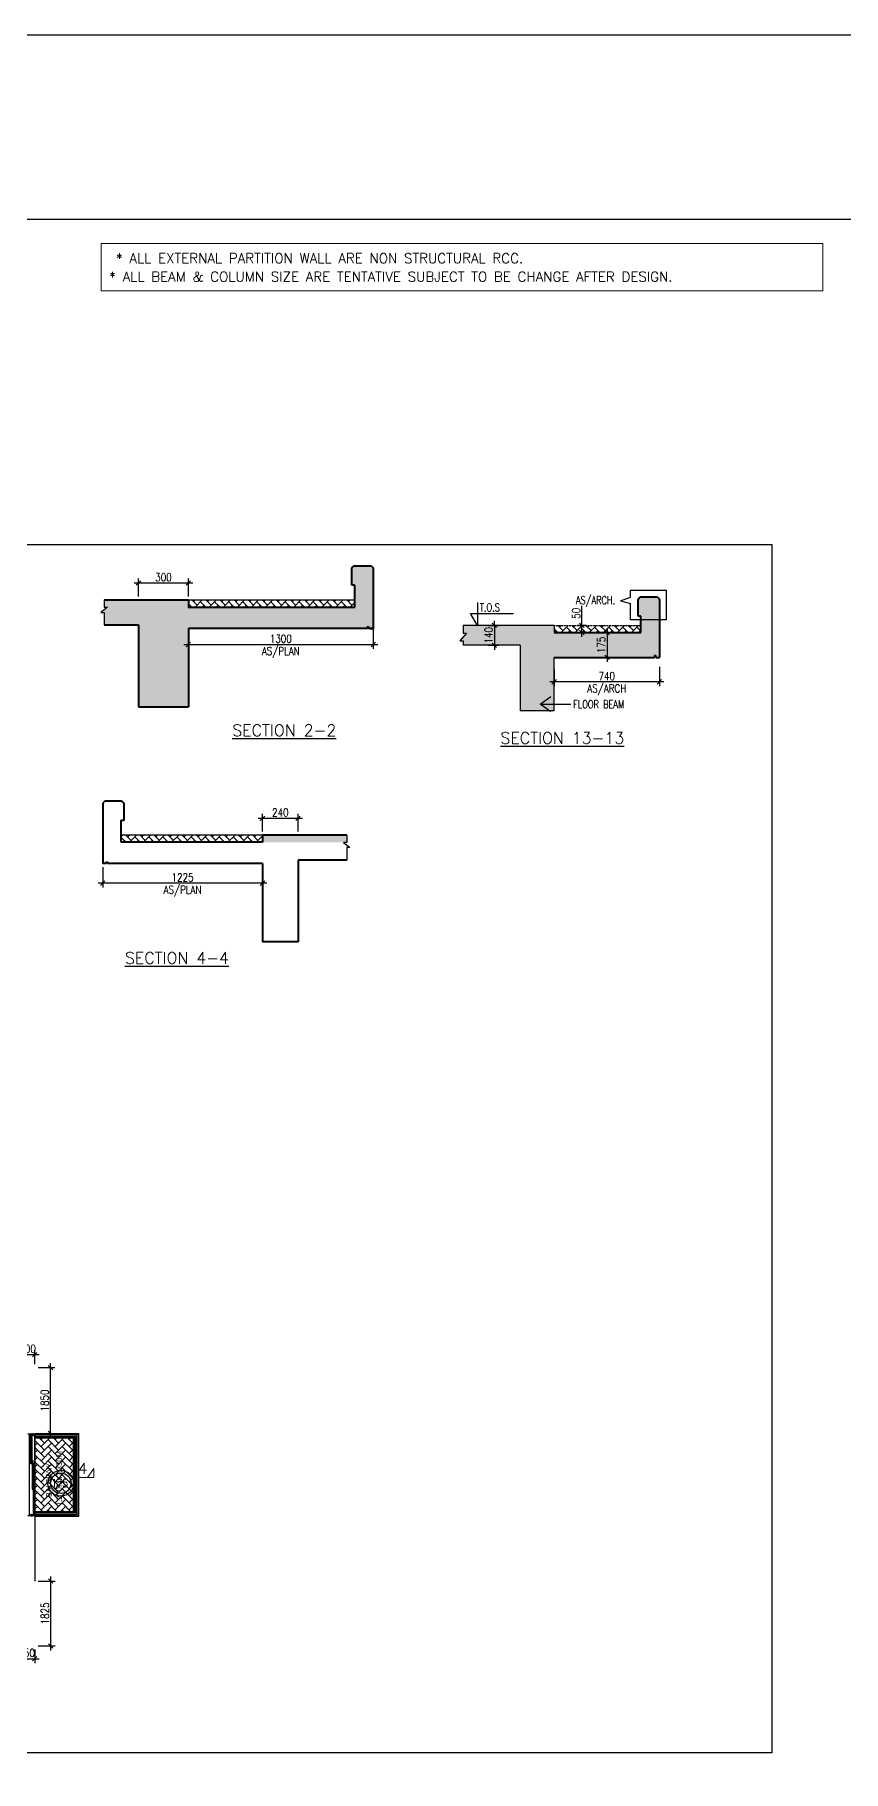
# Model space of a CAD drawing. Header units: millimetres. Extents: x 2061841 to 105821645, y -77612 to 48520811.
# Drawn here: x 105759587 to 105782324, y 48420716 to 48469551 of the extents above; entities that cross this region are included whole.
import ezdxf

# ---------------------------------------------------------------- set-up
doc = ezdxf.new("R2010")
doc.units = ezdxf.units.MM
doc.header["$LTSCALE"] = 10
doc.header["$MEASUREMENT"] = 0
for name, pattern in [('E21yeHUG$0$0', [0]), ('HIDDEN', [0.375, 0.25, -0.125]), ('HIDDEN2', [4.7625, 3.175, -1.5875])]:
    doc.linetypes.add(name, pattern=pattern)
for name, color, linetype in [('A-ANNO-LABL', 140, 'Continuous'), ('A-FLOR-HRAL', 200, 'Continuous'), ('A-GLAZ-FRAM', 74, 'Continuous'), ('A-WALL-FNSH', 8, 'Continuous'), ('AS-COLS', 2, 'Continuous'), ('BORDER', 5, 'Continuous'), ('LOGO', 1, 'Continuous'), ('S-BEAM', 4, 'Continuous'), ('S-BEAM-1', 4, 'Continuous'), ('S-COL.NO', 1, 'Continuous'), ('S-DIM', 7, 'Continuous'), ('S-OPENING', 6, 'Continuous'), ('S-SHADED', 252, 'Continuous'), ('S-slab thk.', 2, 'Continuous'), ('S-TEXT', 2, 'Continuous')]:
    doc.layers.add(name, color=color, linetype=linetype)
doc.layers.add('A-FIRE DOOR', color=1, linetype='Continuous', true_color=0xff0000)
for name, color, linetype, lineweight in [('DMA-slab', 4, 'Continuous', 40), ('S-Hatch Balcony', 8, 'Continuous', 5), ('SEC-LINE', 1, 'Continuous', 15), ('TEXT', 2, 'Continuous', 25), ('V-BEAM NO.', 4, 'Continuous', 13)]:
    doc.layers.add(name, color=color, linetype=linetype, lineweight=lineweight)
doc.styles.add('200', font='romand.shx', dxfattribs={"width": 0.8, "height": 225})
doc.styles.add('Lucida SU', font='l_10646.ttf')
doc.styles.add('RD', font='romand.shx', dxfattribs={"width": 0.9, "height": 225})
doc.styles.add('RT', font='romant.shx', dxfattribs={"height": 250})
doc.styles.add('Text 100', font='romans.shx', dxfattribs={"width": 0.7, "height": 100})
doc.dimstyles.new('GR1', dxfattribs={"dimtxt": 225, "dimasz": 125, "dimexe": 125, "dimexo": 100, "dimgap": 50, "dimtad": 1, "dimdec": 0, "dimzin": 3, "dimdsep": 46, "dimtxsty": '200', "dimblk1": 'OBLIQUE', "dimblk2": 'OBLIQUE', "dimsah": 1, "dimcen": 0.0625, "dimdle": 125, "dimclrd": 3, "dimclre": 3, "dimclrt": 2, "dimadec": 0, "dimazin": 0, "dimtfac": 1, "dimtdec": 0, "dimtix": 1, "dimtmove": 0, "dimatfit": 3, "dimfxl": 1, "dimtolj": 1, "dimtzin": 0, "dimarcsym": 0})
doc.dimstyles.new('SCALE 100', dxfattribs={"dimtxt": 100, "dimasz": 75, "dimexe": 50, "dimexo": 50, "dimgap": 40, "dimtad": 1, "dimdec": 0, "dimzin": 1, "dimdsep": 46, "dimtxsty": 'Text 100', "dimblk": 'OBLIQUE', "dimcen": 1, "dimclrd": 3, "dimclre": 3, "dimclrt": 2, "dimadec": 0, "dimazin": 0, "dimtfac": 1, "dimtdec": 0, "dimtofl": 0, "dimtmove": 1, "dimatfit": 3, "dimldrblk": 'OPEN90', "dimfxl": 1, "dimtolj": 1, "dimtzin": 0, "dimarcsym": 0})

# ---------------------------------------------------------------- blocks, each defined once
blk = doc.blocks.new('Alframe Door 3T+W')
for p, q in [((35, 146), (0, 146)), ((0, 146), (0, 0)), ((0, 0), (35, 0)), ((1, 2), (1, 144)), ((1, 144), (16, 144)), ((16, 2), (1, 2)), ((16, 144), (16, 2)), ((18, 129), (18, 144)), ((18, 144), (35, 144)), ((34, 129), (18, 129)), ((18, 90), (18, 119)), ((18, 119), (34, 119)), ((34, 90), (18, 90)), ((18, 51), (18, 80)), ((18, 80), (34, 80)), ((34, 51), (18, 51)), ((18, 17), (18, 41)), ((18, 41), (34, 41)), ((35, 17), (18, 17)), ((18, 2), (18, 11)), ((18, 11), (35, 11)), ((35, 2), (18, 2)), ((35, 144), (35, 146)), ((35, 0), (35, 2))]:
    blk.add_line(p, q)
for centre, start, end in [((23, 124), 336, 24), ((23, 85), 336, 24), ((23, 46), 336, 24), ((23, 14), 346.3245, 13.6755)]:
    blk.add_arc(centre, 12.3, start, end)
blk = doc.blocks.new('Alframe Win shutter wmesh')
for points in [[(7, -46), (7, 0), (4, 0), (4, -1), (6, -1), (6, -13), (-6, -13), (-6, -1), (-4, -1), (-4, 0), (-8, 0), (-8, -50), (-1, -50), (-1, -48), (-2, -48), (-2, -49), (-6, -49), (-6, -46)], [(6, -14), (-6, -14), (-6, -45), (6, -45)]]:
    blk.add_lwpolyline(points, close=True)
blk = doc.blocks.new('Al frame Door shutter 1')
blk.add_lwpolyline([(8, -60), (15, -60), (15, 15), (8, 15), (8, 13), (13, 13), (13, 0), (-14, 0), (-14, 13), (-8, 13), (-8, 15), (-15, 15), (-15, -60), (-8, -60), (-8, -58), (-14, -58), (-14, -45), (13, -45), (13, -58), (8, -58), (8, -60)])
blk.add_lwpolyline([(-14, -44), (13, -44), (13, -2), (-14, -2)], close=True)
blk = doc.blocks.new('Al frame Door shutter 2')
for p, q in [((-8, 75), (-15, 75)), ((-14, 60), (-14, 73)), ((-14, 73), (-8, 73)), ((14, 60), (-14, 60)), ((14, 58), (-14, 58)), ((-14, 58), (-14, 2)), ((-14, 2), (14, 2)), ((-8, 73), (-8, 75)), ((15, 75), (8, 75)), ((8, 75), (8, 73)), ((8, 73), (14, 73)), ((14, 73), (14, 60)), ((14, 2), (14, 58)), ((15, 34), (15, 75)), ((15, 34), (19, 34)), ((19, 33), (15, 33)), ((21, 37), (19, 34)), ((22, 36), (19, 33)), ((22, 36), (21, 37))]:
    blk.add_line(p, q)
blk.add_lwpolyline([(-15, 75), (-15, 0), (15, 0), (15, 33)])
blk = doc.blocks.new('*U693')
for p, q in [((50, 179), (2275, 179)), ((50, 33), (2266, 33)), ((124, 173), (764, 173)), ((124, 143), (764, 143)), ((1480, 133), (839, 133)), ((1480, 103), (839, 103)), ((2201, 94), (1555, 94)), ((2201, 64), (1555, 64))]:
    blk.add_line(p, q)
at = {"linetype": 'HIDDEN2'}
for p, q in [((1526, 55), (2230, 55)), ((2226, 40), (1530, 40))]:
    blk.add_line(p, q, dxfattribs=at)
at = {"color": 251}
for points in [[(25, 81), (0, 81), (25, 131), (0, 131), (25, 81), (25, 131)], [(2300, 81), (2325, 81), (2300, 131), (2325, 131), (2300, 81), (2300, 131)]]:
    blk.add_lwpolyline(points, dxfattribs=at)
at = {"layer": 'A-WALL-FNSH'}
for p, q in [((15, 81), (15, -15)), ((20, 131), (20, 220)), ((2305, 131), (2305, 220)), ((2310, 81), (2310, -15))]:
    blk.add_line(p, q, dxfattribs=at)
blk.add_blockref('Alframe Door 3T+W', (25, 33))
at = {"xscale": -1}
for name, p, rotation in [('Al frame Door shutter 1', (64, 158), 90), ('Al frame Door shutter 2', (839, 158), 90), ('Al frame Door shutter 2', (764, 118), 270), ('Al frame Door shutter 2', (1555, 118), 90), ('Al frame Door shutter 2', (1480, 79), 270), ('Al frame Door shutter 1', (2261, 79), 270), ('Alframe Win shutter wmesh', (2276, 47), 270)]:
    blk.add_blockref(name, p, dxfattribs=dict(at, rotation=rotation))
at = {"rotation": 90.00000000000001}
blk.add_blockref('Alframe Win shutter wmesh', (1480, 47), dxfattribs=at)
at = {"xscale": -1}
blk.add_blockref('Alframe Door 3T+W', (2300, 33), dxfattribs=at)
blk = doc.blocks.new('_Oblique')
at = {"color": 0, "linetype": 'ByBlock', "lineweight": -2}
blk.add_line((-0.5, -0.5), (0.5, 0.5), dxfattribs=at)
blk = doc.blocks.new('*D1064')
at = {"layer": 'Defpoints', "color": 0, "linetype": 'E21yeHUG$0$0', "transparency": 16777216}
for p in [(102999506, 48552147), (102999506, 48551670), (103000906, 48551670)]:
    blk.add_point(p, dxfattribs=at)
at = {"layer": 'S-DIM', "color": 3, "lineweight": -2, "transparency": 16777216}
for p, q in [((102999506, 48551770), (102999506, 48552272)), ((103000906, 48551770), (103000906, 48552272))]:
    blk.add_line(p, q, dxfattribs=at)
at = {"layer": 'S-DIM', "color": 3, "linetype": 'E21yeHUG$0$0', "lineweight": -2, "transparency": 16777216}
blk.add_line((103001031, 48552147), (102999381, 48552147), dxfattribs=at)
at = {"layer": 'S-DIM', "color": 3, "linetype": 'E21yeHUG$0$0', "lineweight": -2, "transparency": 16777216, "xscale": 125, "yscale": 125, "zscale": 125, "rotation": 180}
blk.add_blockref('_Oblique', (102999506, 48552147), dxfattribs=at)
at = {"layer": 'S-DIM', "color": 3, "linetype": 'E21yeHUG$0$0', "lineweight": -2, "transparency": 16777216, "xscale": 125, "yscale": 125, "zscale": 125}
blk.add_blockref('_Oblique', (103000906, 48552147), dxfattribs=at)
at = {"layer": 'S-DIM', "color": 2, "linetype": 'E21yeHUG$0$0', "transparency": 16777216, "insert": (103000206, 48552310), "char_height": 225, "attachment_point": 5, "style": '200'}
blk.add_mtext('\\A1;\\A1;300', dxfattribs=at)
blk = doc.blocks.new('*D1070')
at = {"layer": 'Defpoints', "color": 0, "linetype": 'E21yeHUG$0$0', "transparency": 16777216}
for p in [(103003992, 48545532), (103002992, 48545055), (103003992, 48545055)]:
    blk.add_point(p, dxfattribs=at)
at = {"layer": 'S-DIM', "color": 3, "linetype": 'E21yeHUG$0$0', "lineweight": -2, "transparency": 16777216}
blk.add_line((103002867, 48545532), (103004117, 48545532), dxfattribs=at)
at = {"layer": 'S-DIM', "color": 3, "lineweight": -2, "transparency": 16777216}
for p, q in [((103002992, 48545155), (103002992, 48545657)), ((103003992, 48545155), (103003992, 48545657))]:
    blk.add_line(p, q, dxfattribs=at)
at = {"layer": 'S-DIM', "color": 3, "linetype": 'E21yeHUG$0$0', "lineweight": -2, "transparency": 16777216, "xscale": 125, "yscale": 125, "zscale": 125, "rotation": 180}
blk.add_blockref('_Oblique', (103002992, 48545532), dxfattribs=at)
at = {"layer": 'S-DIM', "color": 3, "linetype": 'E21yeHUG$0$0', "lineweight": -2, "transparency": 16777216, "xscale": 125, "yscale": 125, "zscale": 125}
blk.add_blockref('_Oblique', (103003992, 48545532), dxfattribs=at)
at = {"layer": 'S-DIM', "color": 2, "linetype": 'E21yeHUG$0$0', "transparency": 16777216, "insert": (103003492, 48545695), "char_height": 225, "attachment_point": 5, "style": '200'}
blk.add_mtext('\\A1;\\A1;240', dxfattribs=at)
blk = doc.blocks.new('*D1071')
at = {"layer": 'Defpoints', "color": 0, "linetype": 'E21yeHUG$0$0', "transparency": 16777216}
for p in [(102998497, 48544255, -243658), (103002992, 48543967), (102998497, 48543707)]:
    blk.add_point(p, dxfattribs=at)
at = {"layer": 'S-DIM', "color": 3, "lineweight": -2, "transparency": 16777216}
for p, q in [((102998497, 48544155), (102998497, 48543582)), ((103002992, 48543867), (103002992, 48543582))]:
    blk.add_line(p, q, dxfattribs=at)
at = {"layer": 'S-DIM', "color": 3, "linetype": 'E21yeHUG$0$0', "lineweight": -2, "transparency": 16777216}
blk.add_line((103003117, 48543707), (102998372, 48543707), dxfattribs=at)
at = {"layer": 'S-DIM', "color": 3, "linetype": 'E21yeHUG$0$0', "lineweight": -2, "transparency": 16777216, "xscale": 125, "yscale": 125, "zscale": 125, "rotation": 180}
blk.add_blockref('_Oblique', (102998497, 48543707), dxfattribs=at)
at = {"layer": 'S-DIM', "color": 3, "linetype": 'E21yeHUG$0$0', "lineweight": -2, "transparency": 16777216, "xscale": 125, "yscale": 125, "zscale": 125}
blk.add_blockref('_Oblique', (103002992, 48543707), dxfattribs=at)
at = {"layer": 'S-DIM', "color": 2, "linetype": 'E21yeHUG$0$0', "transparency": 16777216, "char_height": 225, "attachment_point": 5, "style": '200'}
for s, insert in [('\\A1;1225\\P', (103000744, 48543869)), ('\\A1;AS/PLAN   ', (103000744, 48543485))]:
    blk.add_mtext(s, dxfattribs=dict(at, insert=insert))
blk = doc.blocks.new('*D1072')
at = {"layer": 'Defpoints', "color": 0, "linetype": 'E21yeHUG$0$0', "transparency": 16777216}
for p in [(103006106, 48550967, -243658), (103000906, 48550679), (103006106, 48550419)]:
    blk.add_point(p, dxfattribs=at)
at = {"layer": 'S-DIM', "color": 3, "lineweight": -2, "transparency": 16777216}
for p, q in [((103006106, 48550867), (103006106, 48550294)), ((103000906, 48550579), (103000906, 48550294))]:
    blk.add_line(p, q, dxfattribs=at)
at = {"layer": 'S-DIM', "color": 3, "linetype": 'E21yeHUG$0$0', "lineweight": -2, "transparency": 16777216}
blk.add_line((103000781, 48550419), (103006231, 48550419), dxfattribs=at)
at = {"layer": 'S-DIM', "color": 3, "linetype": 'E21yeHUG$0$0', "lineweight": -2, "transparency": 16777216, "xscale": 125, "yscale": 125, "zscale": 125, "rotation": 180}
blk.add_blockref('_Oblique', (103000906, 48550419), dxfattribs=at)
at = {"layer": 'S-DIM', "color": 3, "linetype": 'E21yeHUG$0$0', "lineweight": -2, "transparency": 16777216, "xscale": 125, "yscale": 125, "zscale": 125}
blk.add_blockref('_Oblique', (103006106, 48550419), dxfattribs=at)
at = {"layer": 'S-DIM', "color": 2, "linetype": 'E21yeHUG$0$0', "transparency": 16777216, "char_height": 225, "attachment_point": 5, "style": '200'}
for s, insert in [('\\A1;AS/PLAN   ', (103003506, 48550197)), ('\\A1;1300\\P', (103003506, 48550581))]:
    blk.add_mtext(s, dxfattribs=dict(at, insert=insert))
blk = doc.blocks.new('*D1073')
at = {"layer": 'Defpoints', "color": 0, "linetype": 'E21yeHUG$0$0', "transparency": 16777216}
for p in [(103012412, 48550757), (103012604, 48550057), (103012682, 48550057)]:
    blk.add_point(p, dxfattribs=at)
at = {"layer": 'S-DIM', "color": 3, "lineweight": -2, "transparency": 16777216}
for p, q in [((103012512, 48550757), (103012807, 48550757)), ((103012704, 48550057), (103012807, 48550057))]:
    blk.add_line(p, q, dxfattribs=at)
at = {"layer": 'S-DIM', "color": 3, "linetype": 'E21yeHUG$0$0', "lineweight": -2, "transparency": 16777216}
blk.add_line((103012682, 48550882), (103012682, 48549932), dxfattribs=at)
at = {"layer": 'S-DIM', "color": 3, "linetype": 'E21yeHUG$0$0', "lineweight": -2, "transparency": 16777216, "xscale": 125, "yscale": 125, "zscale": 125}
for p, rotation in [((103012682, 48550757), 90), ((103012682, 48550057), 270)]:
    blk.add_blockref('_Oblique', p, dxfattribs=dict(at, rotation=rotation))
at = {"layer": 'S-DIM', "color": 2, "linetype": 'E21yeHUG$0$0', "transparency": 16777216, "insert": (103012519, 48550407), "char_height": 225, "attachment_point": 5, "rotation": 90, "style": '200'}
blk.add_mtext('\\A1;175', dxfattribs=at)
blk = doc.blocks.new('*D1074')
at = {"layer": 'Defpoints', "color": 0, "linetype": 'E21yeHUG$0$0', "transparency": 16777216}
for p in [(103011973, 48550957), (103012197, 48550957), (103012197, 48550757)]:
    blk.add_point(p, dxfattribs=at)
at = {"layer": 'S-DIM', "color": 3, "linetype": 'E21yeHUG$0$0', "lineweight": -2, "transparency": 16777216}
for p, q in [((103011973, 48550957), (103011973, 48551509)), ((103011973, 48550632), (103011973, 48550957))]:
    blk.add_line(p, q, dxfattribs=at)
at = {"layer": 'S-DIM', "color": 3, "lineweight": -2, "transparency": 16777216}
for p, q in [((103012097, 48550957), (103011848, 48550957)), ((103012097, 48550757), (103011848, 48550757))]:
    blk.add_line(p, q, dxfattribs=at)
at = {"layer": 'S-DIM', "color": 3, "linetype": 'E21yeHUG$0$0', "lineweight": -2, "transparency": 16777216, "xscale": 125, "yscale": 125, "zscale": 125}
for p, rotation in [((103011973, 48550957), 90), ((103011973, 48550757), 270)]:
    blk.add_blockref('_Oblique', p, dxfattribs=dict(at, rotation=rotation))
at = {"layer": 'S-DIM', "color": 2, "linetype": 'E21yeHUG$0$0', "transparency": 16777216, "insert": (103011810, 48551295), "char_height": 225, "attachment_point": 5, "rotation": 90, "style": '200'}
blk.add_mtext('\\A1;50', dxfattribs=at)
blk = doc.blocks.new('*D1075')
at = {"layer": 'Defpoints', "color": 0, "linetype": 'E21yeHUG$0$0', "transparency": 16777216}
for p in [(103009230, 48550957), (103009230, 48550397), (103009513, 48550397)]:
    blk.add_point(p, dxfattribs=at)
at = {"layer": 'S-DIM', "color": 3, "lineweight": -2, "transparency": 16777216}
for p, q in [((103009330, 48550957), (103009638, 48550957)), ((103009330, 48550397), (103009638, 48550397))]:
    blk.add_line(p, q, dxfattribs=at)
at = {"layer": 'S-DIM', "color": 3, "linetype": 'E21yeHUG$0$0', "lineweight": -2, "transparency": 16777216}
for p, q in [((103009513, 48550957), (103009513, 48551082)), ((103009513, 48550957), (103009513, 48550397)), ((103009513, 48550397), (103009513, 48550272))]:
    blk.add_line(p, q, dxfattribs=at)
at = {"layer": 'S-DIM', "color": 3, "linetype": 'E21yeHUG$0$0', "lineweight": -2, "transparency": 16777216, "xscale": 125, "yscale": 125, "zscale": 125}
for p, rotation in [((103009513, 48550957), 270), ((103009513, 48550397), 90)]:
    blk.add_blockref('_Oblique', p, dxfattribs=dict(at, rotation=rotation))
at = {"layer": 'S-DIM', "color": 2, "linetype": 'E21yeHUG$0$0', "transparency": 16777216, "insert": (103009351, 48550677), "char_height": 225, "attachment_point": 5, "rotation": 90, "style": '200'}
blk.add_mtext('\\A1;140', dxfattribs=at)
blk = doc.blocks.new('*D1076')
at = {"layer": 'Defpoints', "color": 0, "linetype": 'E21yeHUG$0$0', "transparency": 16777216}
for p in [(103011194, 48549804, 243658), (103014154, 48549892, 243658), (103011194, 48549368)]:
    blk.add_point(p, dxfattribs=at)
at = {"layer": 'S-DIM', "color": 3, "lineweight": -2, "transparency": 16777216}
for p, q in [((103014154, 48549792), (103014154, 48549243)), ((103011194, 48549704), (103011194, 48549243))]:
    blk.add_line(p, q, dxfattribs=at)
at = {"layer": 'S-DIM', "color": 3, "linetype": 'E21yeHUG$0$0', "lineweight": -2, "transparency": 16777216}
blk.add_line((103014279, 48549368), (103011069, 48549368), dxfattribs=at)
at = {"layer": 'S-DIM', "color": 3, "linetype": 'E21yeHUG$0$0', "lineweight": -2, "transparency": 16777216, "xscale": 125, "yscale": 125, "zscale": 125, "rotation": 180}
blk.add_blockref('_Oblique', (103011194, 48549368), dxfattribs=at)
at = {"layer": 'S-DIM', "color": 3, "linetype": 'E21yeHUG$0$0', "lineweight": -2, "transparency": 16777216, "xscale": 125, "yscale": 125, "zscale": 125}
blk.add_blockref('_Oblique', (103014154, 48549368), dxfattribs=at)
at = {"layer": 'S-DIM', "color": 2, "linetype": 'E21yeHUG$0$0', "transparency": 16777216, "char_height": 225, "attachment_point": 5, "style": '200'}
for s, insert in [('\\A1;AS/ARCH', (103012674, 48549146)), ('\\A1;740', (103012674, 48549530))]:
    blk.add_mtext(s, dxfattribs=dict(at, insert=insert))
blk = doc.blocks.new('A$C21A8152F')
at = {"layer": 'SEC-LINE'}
for p, q in [((-7, 3), (513, 3)), ((513, 311), (292, 3)), ((513, 3), (513, 311))]:
    blk.add_line(p, q, dxfattribs=at)
blk = doc.blocks.new('*D1083')
at = {"layer": 'AS-COLS', "color": 3, "lineweight": -2, "transparency": 16777216}
for p, q in [((102996135, 48522156), (102996135, 48521771)), ((102996585, 48522156), (102996585, 48521771)), ((102996135, 48521896), (102996010, 48521896)), ((102996135, 48521896), (102996585, 48521896)), ((102996585, 48521896), (102996710, 48521896))]:
    blk.add_line(p, q, dxfattribs=at)
at = {"layer": 'Defpoints', "color": 0, "transparency": 16777216}
for p in [(102996135, 48522256), (102996585, 48522256), (102996585, 48521896)]:
    blk.add_point(p, dxfattribs=at)
at = {"layer": 'AS-COLS', "color": 3, "lineweight": -2, "transparency": 16777216, "xscale": 125, "yscale": 125, "zscale": 125}
blk.add_blockref('_Oblique', (102996135, 48521896), dxfattribs=at)
at = {"layer": 'AS-COLS', "color": 3, "lineweight": -2, "transparency": 16777216, "xscale": 125, "yscale": 125, "zscale": 125, "rotation": 180}
blk.add_blockref('_Oblique', (102996585, 48521896), dxfattribs=at)
at = {"layer": 'AS-COLS', "color": 2, "transparency": 16777216, "insert": (102996360, 48522058), "char_height": 225, "attachment_point": 5, "style": '200'}
blk.add_mtext('\\A1;450', dxfattribs=at)
blk = doc.blocks.new('*D1084')
at = {"layer": 'AS-COLS', "color": 3, "lineweight": -2, "transparency": 16777216}
for p, q in [((102996685, 48524081), (102997162, 48524081)), ((102997037, 48522131), (102997037, 48524206)), ((102996685, 48522256), (102997162, 48522256))]:
    blk.add_line(p, q, dxfattribs=at)
at = {"layer": 'Defpoints', "color": 0, "transparency": 16777216}
for p in [(102996585, 48524081), (102997037, 48524081), (102996585, 48522256)]:
    blk.add_point(p, dxfattribs=at)
at = {"layer": 'AS-COLS', "color": 3, "lineweight": -2, "transparency": 16777216, "xscale": 125, "yscale": 125, "zscale": 125}
for p, rotation in [((102997037, 48524081), 90), ((102997037, 48522256), 270)]:
    blk.add_blockref('_Oblique', p, dxfattribs=dict(at, rotation=rotation))
at = {"layer": 'AS-COLS', "color": 2, "transparency": 16777216, "insert": (102996875, 48523169), "char_height": 225, "attachment_point": 5, "rotation": 90, "style": '200'}
blk.add_mtext('\\A1;1825', dxfattribs=at)
blk = doc.blocks.new('*D1085')
at = {"layer": 'AS-COLS', "color": 3, "lineweight": -2, "transparency": 16777216}
for p, q in [((102996186, 48530447), (102996061, 48530447)), ((102996186, 48530182), (102996186, 48530572)), ((102996186, 48530447), (102996586, 48530447)), ((102996586, 48530182), (102996586, 48530572)), ((102996586, 48530447), (102996711, 48530447))]:
    blk.add_line(p, q, dxfattribs=at)
at = {"layer": 'Defpoints', "color": 0, "transparency": 16777216}
for p in [(102996586, 48530447), (102996186, 48530082), (102996586, 48530082)]:
    blk.add_point(p, dxfattribs=at)
at = {"layer": 'AS-COLS', "color": 3, "lineweight": -2, "transparency": 16777216, "xscale": 125, "yscale": 125, "zscale": 125}
blk.add_blockref('_Oblique', (102996186, 48530447), dxfattribs=at)
at = {"layer": 'AS-COLS', "color": 3, "lineweight": -2, "transparency": 16777216, "xscale": 125, "yscale": 125, "zscale": 125, "rotation": 180}
blk.add_blockref('_Oblique', (102996586, 48530447), dxfattribs=at)
at = {"layer": 'AS-COLS', "color": 2, "transparency": 16777216, "insert": (102996386, 48530609), "char_height": 225, "attachment_point": 5, "style": '200'}
blk.add_mtext('\\A1;400', dxfattribs=at)
blk = doc.blocks.new('*D1086')
at = {"layer": 'AS-COLS', "color": 3, "lineweight": -2, "transparency": 16777216}
for p, q in [((102996686, 48530082), (102997155, 48530082)), ((102997030, 48528107), (102997030, 48530207)), ((102996686, 48528232), (102997155, 48528232))]:
    blk.add_line(p, q, dxfattribs=at)
at = {"layer": 'Defpoints', "color": 0, "transparency": 16777216}
for p in [(102996586, 48530082), (102997030, 48530082), (102996586, 48528232)]:
    blk.add_point(p, dxfattribs=at)
at = {"layer": 'AS-COLS', "color": 3, "lineweight": -2, "transparency": 16777216, "xscale": 125, "yscale": 125, "zscale": 125}
for p, rotation in [((102997030, 48530082), 90), ((102997030, 48528232), 270)]:
    blk.add_blockref('_Oblique', p, dxfattribs=dict(at, rotation=rotation))
at = {"layer": 'AS-COLS', "color": 2, "transparency": 16777216, "insert": (102996867, 48529157), "char_height": 225, "attachment_point": 5, "rotation": 90, "style": '200'}
blk.add_mtext('\\A1;1850', dxfattribs=at)
blk = doc.blocks.new('TOWER-A TYPICAL FLOOR FRAMING PLAN N')
at = {"layer": 'S-Hatch Balcony'}
h = blk.add_hatch(dxfattribs=at)
h.set_pattern_fill('AR-HBONE', color=8, scale=35, style=0)
h.set_pattern_definition([(45, (102888446.44, 48525872.46), (2e-14, 197.9899), [420, -140]), (135, (102888545.43, 48525971.45), (2e-14, 197.9899), [420, -140])])
h.paths.add_polyline_path([(103000906.1, 48551471), (103000903.8, 48551471), (103000903.8, 48551669.8), (103000906.1, 48551669.8)])
h.paths.add_polyline_path([(103005585.7, 48551470.1), (103005585.7, 48551669.8), (103000906.1, 48551669.7), (103000906.1, 48551470)])
h = blk.add_hatch(dxfattribs=at)
h.set_pattern_fill('AR-HBONE', color=8, scale=35, style=0)
h.set_pattern_definition([(45, (102898736.42, 48525159.2), (2e-14, 197.9899), [420, -140]), (135, (102898835.41, 48525258.2), (2e-14, 197.9899), [420, -140])])
h.paths.add_polyline_path([(103013633.4, 48550756.7), (103013633.4, 48550955.5), (103011193.8, 48550956.6), (103011193.8, 48550757.8)])
h = blk.add_hatch(dxfattribs=at)
h.set_pattern_fill('AR-HBONE', color=8, scale=35, angle=180, style=0)
h.set_pattern_definition([(45, (102887783.29, 48519257.64), (2e-14, 197.9899), [420, -140]), (135, (102887882.28, 48519356.64), (2e-14, 197.9899), [420, -140])])
h.paths.add_polyline_path([(102999017.4, 48544855.3), (103002991.6, 48544855.9), (103002991.6, 48545055), (102999017.4, 48545055)])
h = blk.add_hatch(dxfattribs=at)
h.set_pattern_fill('AR-HBONE', color=256, scale=35, style=0)
h.set_pattern_definition([(45, (102426801.17, 48829587.81), (2e-14, 197.9899), [420, -140]), (135, (102426900.16, 48829686.8), (2e-14, 197.9899), [420, -140])])
h.paths.add_polyline_path([(102996584.1, 48528108), (102997689.5, 48528108), (102997689.5, 48526028), (102996584.1, 48526028)])
at = {"layer": 'S-SHADED'}
h = blk.add_hatch(color=256, dxfattribs=at)
h.dxf.hatch_style = 1
h.paths.add_polyline_path([(103006046.1, 48552629.8), (103005566.1, 48552629.8), (103005506.1, 48552569.8), (103005506.1, 48552089.2), (103005585.7, 48552089.2), (103005585.7, 48551469.9), (103006106.1, 48551469.9), (103006106.1, 48552569.8), (103006046.1, 48552629.8)])
h = blk.add_hatch(color=256, dxfattribs=at)
h.dxf.hatch_style = 1
h.paths.add_polyline_path([(103011649.5, 48550708.8), (103011312, 48550708.8)], flags=16)
h.paths.add_polyline_path([(103011193.8, 48548556.6), (103011193.8, 48550056.6), (103014013.8, 48550056.6), (103014013.8, 48550096.6), (103014053.8, 48550096.6), (103014053.8, 48550056.6), (103014153.8, 48550056.6), (103014153.8, 48551696.6), (103014093.8, 48551756.6), (103013613.8, 48551756.6), (103013553.8, 48551696.6), (103013553.8, 48551216), (103013633.4, 48551216), (103013633.4, 48550756.6), (103011193.8, 48550756.6), (103011193.8, 48550956.6), (103008631.9, 48550956.6), (103008631.9, 48550734), (103008727.2, 48550734), (103008543.8, 48550522.5), (103008633.1, 48550522.5), (103008633.1, 48550396.6), (103010233.8, 48550396.6), (103010233.8, 48548556.6)])
h = blk.add_hatch(color=256, dxfattribs=at)
h.dxf.hatch_style = 1
h.paths.add_polyline_path([(103005938.6, 48550869.9), (103005938.6, 48550909.9), (103005978.6, 48550909.9), (103005978.6, 48550869.9), (103006106.1, 48550869.9), (103006106.1, 48551469.9), (103000906.1, 48551469.9), (103000906.1, 48551669.8), (102998534.9, 48551669.8), (102998534.9, 48551464.2), (102998630.2, 48551464.2), (102998446.8, 48551322.5), (102998536.1, 48551322.5), (102998536.1, 48550969.8), (102999506.1, 48550969.8), (102999506.1, 48548669.8), (103000906.1, 48548669.8), (103000906.1, 48550869.9), (103005938.6, 48550869.9)])
h = blk.add_hatch(color=256, dxfattribs=at)
h.dxf.hatch_style = 1
h.paths.add_polyline_path([(102999017.4, 48545474.4), (102999097, 48545474.4), (102999097, 48545955), (102999037, 48546015), (102998557, 48546015), (102998497, 48545955), (102998497, 48544255), (102998597, 48544255), (102998597, 48544295), (102998637, 48544295), (102998637, 48544255), (103002991.6, 48544255), (103002991.6, 48542055), (103003991.6, 48542055), (103003991.6, 48544355), (103005361.6, 48544355), (103005361.6, 48544707.7), (103005451, 48544707.7), (103005267.5, 48544849.4), (103005362.8, 48544849.4), (103005362.8, 48545055), (103002991.6, 48545055), (103002991.6, 48544855), (102999017.4, 48544855), (102999017.4, 48545474.4)])
h.paths.add_polyline_path([(103005362.8, 48544849.4), (103005267.5, 48544849.4), (103005451, 48544707.7), (103005361.6, 48544707.7), (103005361.6, 48544355), (103003991.6, 48544355), (103003991.6, 48542055), (103002991.6, 48542055), (103002991.6, 48544255), (102998637, 48544255), (102998637, 48544295), (102998597, 48544295), (102998597, 48544255), (102998497, 48544255), (102998497, 48545955), (102998557, 48546015), (102999037, 48546015), (102999097, 48545955), (102999097, 48545474.4), (102999017.4, 48545474.4), (102999017.4, 48544855), (103005362.8, 48544855), (103005362.8, 48544849.4)])
at = {"layer": 'A-FIRE DOOR'}
blk.add_lwpolyline([(102968241.2, 48553234.4), (103017317, 48553234.4), (103017317, 48519249.1), (102968241.2, 48519249.1)], close=True, dxfattribs=at)
at = {"layer": 'A-FLOR-HRAL', "color": 252, "elevation": 0}
for points in [[(102996585.5, 48528233), (102997795.5, 48528233), (102997795.5, 48525903), (102996585.5, 48525903)], [(102996585.5, 48528193), (102997755.5, 48528193), (102997755.5, 48525943), (102996585.5, 48525943)], [(102996585.5, 48528148), (102997710.5, 48528148), (102997710.5, 48525988), (102996585.5, 48525988)], [(102996585.5, 48528108), (102997670.5, 48528108), (102997670.5, 48526028), (102996585.5, 48526028)]]:
    blk.add_lwpolyline(points, dxfattribs=at)
at = {"layer": 'AS-COLS'}
blk.add_lwpolyline([(102636137.1, 48567566), (103058644.9, 48567566), (103058644.9, 48493536.7), (102636137.1, 48493536.7)], close=True, dxfattribs=at)
at = {"layer": 'BORDER', "elevation": 101.1}
blk.add_lwpolyline([(102959565.4, 48502974.5), (103043665.4, 48502974.5), (103043665.4, 48562374.5), (102959565.4, 48562374.5)], close=True, dxfattribs=at)
at = {"layer": 'DMA-slab'}
for p, q in [((103005506.1, 48552569.8), (103005566.1, 48552629.8)), ((103005506.1, 48552089.2), (103005506.1, 48552569.8)), ((103005566.1, 48552629.8), (103006046.1, 48552629.8)), ((103006046.1, 48552629.8), (103006106.1, 48552569.8)), ((103006106.1, 48552569.8), (103006106.1, 48550869.9)), ((103005585.7, 48552089.2), (103005506.1, 48552089.2)), ((103005585.7, 48551469.9), (103005585.7, 48552089.2)), ((103013553.8, 48551696.6, 101.1), (103013613.8, 48551756.6, 101.1)), ((103013613.8, 48551756.6, 101.1), (103014093.8, 48551756.6, 101.1)), ((103014093.8, 48551756.6, 101.1), (103014153.8, 48551696.6, 101.1)), ((102998534.9, 48551669.8), (103000906.1, 48551669.8)), ((103000903.8, 48551469.9), (103000906.1, 48551469.9)), ((103000906.1, 48551669.8), (103000906.1, 48551469.9)), ((103000906.1, 48551469.9), (103005585.7, 48551469.9)), ((103006106.1, 48551669.8), (103006106.1, 48550869.9)), ((103006106.1, 48551469.9), (103006106.1, 48550869.9)), ((103013553.8, 48551216, 101.1), (103013553.8, 48551696.6, 101.1)), ((103013633.4, 48551216, 101.1), (103013553.8, 48551216, 101.1)), ((103013633.4, 48550756.6, 101.1), (103013633.4, 48551216, 101.1)), ((103014153.8, 48551696.6, 101.1), (103014153.8, 48550056.6, 101.1)), ((102998536.1, 48550969.8), (102999506.1, 48550969.8)), ((102999506.1, 48550969.8), (102999506.1, 48548669.8)), ((103000906.1, 48550869.9), (103000906.1, 48548669.8)), ((103006006.1, 48550869.9), (103006106.1, 48550869.9)), ((103011191.5, 48550756.6, 101.1), (103013633.4, 48550756.6, 101.1)), ((103011193.8, 48550056.6, 101.1), (103014013.8, 48550056.6, 101.1)), ((103014053.8, 48550056.6, 101.1), (103014153.8, 48550056.6, 101.1)), ((103014053.8, 48550056.6, 101.1), (103014153.8, 48550056.6, 101.1)), ((102999506.1, 48548669.8), (103000906.1, 48548669.8)), ((102998557, 48546015), (102998497, 48545955)), ((102998497, 48545955), (102998497, 48544255)), ((102999037, 48546015), (102998557, 48546015)), ((102999097, 48545955), (102999037, 48546015)), ((102999097, 48545474.4), (102999097, 48545955)), ((102999017.4, 48544855), (102999017.4, 48545474.4)), ((102999017.4, 48545474.4), (102999097, 48545474.4)), ((102998497, 48545055), (102998497, 48544255)), ((103005362.8, 48545055), (103002991.6, 48545055)), ((103002991.6, 48545055), (103002991.6, 48544855)), ((102998497, 48544855), (102998497, 48544255)), ((103002993.9, 48544855), (102999017.4, 48544855)), ((102998597, 48544255), (102998497, 48544255)), ((102998597, 48544255), (102998497, 48544255)), ((103002991.6, 48544255), (102998637, 48544255)), ((103002991.6, 48544255), (103002991.6, 48542055)), ((103005361.6, 48544355), (103003991.6, 48544355)), ((103003991.6, 48544355), (103003991.6, 48542055)), ((103003991.6, 48542055), (103002991.6, 48542055))]:
    blk.add_line(p, q, dxfattribs=at)
for points in [[(103006106.1, 48550869.9), (103005978.6, 48550869.9), (103005978.6, 48550909.9), (103005938.6, 48550909.9), (103005938.6, 48550869.9), (103000906.1, 48550869.9)], [(102998597, 48544255), (102998597, 48544295), (102998637, 48544295), (102998637, 48544255)]]:
    blk.add_lwpolyline(points, dxfattribs=at)
at = {"layer": 'DMA-slab', "elevation": 101.1}
blk.add_lwpolyline([(103014053.8, 48550056.6), (103014053.8, 48550096.6), (103014013.8, 48550096.6), (103014013.8, 48550056.6)], dxfattribs=at)
at = {"layer": 'S-BEAM', "color": 6, "linetype": 'HIDDEN'}
for p, q in [((103000903.8, 48551669.8), (103000906.1, 48551669.8)), ((103000903.8, 48551669.8), (103005585.7, 48551669.8)), ((103002993.9, 48545055), (102999017.4, 48545055))]:
    blk.add_line(p, q, dxfattribs=at)
at = {"layer": 'S-BEAM', "color": 6, "linetype": 'HIDDEN', "ltscale": 0.8}
blk.add_line((103011193.8, 48550956.6, 101.1), (103013633.4, 48550956.6, 101.1), dxfattribs=at)
at = {"layer": 'S-BEAM'}
for p, q in [((102996586.5, 48528233, 0), (102996586.5, 48524081.3, 0)), ((102996586.5, 48528233, 0), (102997822.4, 48528233, 0)), ((102996586.5, 48528108, 0), (102997697.4, 48528108, 0)), ((102997697.4, 48526028, 0), (102997697.4, 48528108, 0)), ((102997822.4, 48525903, 0), (102997822.4, 48528233, 0)), ((102996586.5, 48526028, 0), (102997697.4, 48526028, 0)), ((102996586.5, 48525903, 0), (102997822.4, 48525903, 0))]:
    blk.add_line(p, q, dxfattribs=at)
at = {"layer": 'S-BEAM-1'}
for p, q in [((102998630.2, 48551464.2), (102998446.8, 48551322.5)), ((102998446.8, 48551322.5), (102998536.1, 48551322.5)), ((102998534.9, 48551669.8), (102998534.9, 48551464.2)), ((102998534.9, 48551464.2), (102998630.2, 48551464.2)), ((102998536.1, 48551322.5), (102998536.1, 48550969.8)), ((103008727.2, 48550734, 101.1), (103008543.8, 48550522.5, 101.1)), ((103011193.8, 48550956.6, 101.1), (103008631.9, 48550956.6, 101.1)), ((103008631.9, 48550956.6, 101.1), (103008631.9, 48550734, 101.1)), ((103008631.9, 48550734, 101.1), (103008727.2, 48550734, 101.1)), ((103011193.8, 48550956.6, 101.1), (103011193.8, 48550756.6, 101.1)), ((103008543.8, 48550522.5, 101.1), (103008633.1, 48550522.5, 101.1)), ((103008633.1, 48550522.5, 101.1), (103008633.1, 48550396.6, 101.1)), ((103010233.8, 48550396.6, 101.1), (103008633.1, 48550396.6, 101.1)), ((103010233.8, 48550396.6, 101.1), (103010233.8, 48548556.6, 101.1)), ((103011193.8, 48548556.6, 101.1), (103011193.8, 48550056.6, 101.1)), ((103011193.8, 48548556.6, 101.1), (103010233.8, 48548556.6, 101.1)), ((103005362.8, 48545055), (103005362.8, 48544849.4)), ((103005362.8, 48544849.4), (103005267.5, 48544849.4)), ((103005267.5, 48544849.4), (103005451, 48544707.7)), ((103005451, 48544707.7), (103005361.6, 48544707.7)), ((103005361.6, 48544707.7), (103005361.6, 48544355))]:
    blk.add_line(p, q, dxfattribs=at)
at = {"layer": 'S-BEAM-1', "color": 1, "ltscale": 0.1, "elevation": 101.1}
blk.add_lwpolyline([(103009035.7, 48551599.8), (103009035.7, 48550956.6), (103008841.7, 48551289.4), (103010049.9, 48551289.4)], dxfattribs=at)
at = {"layer": 'S-slab thk.'}
for radius in [362.3, 287.3]:
    blk.add_circle((102997320.6, 48526830.5, 0), radius, dxfattribs=at)
at = {"layer": 'S-TEXT', "color": 3}
for q in [(103013339.2, 48551749.1, 101.1), (103013339.2, 48551573.7, 101.1)]:
    blk.add_line((103013056.8, 48551642.4, 101.1), q, dxfattribs=at)
at = {"layer": 'S-TEXT', "color": 3, "elevation": 101.1}
blk.add_lwpolyline([(103013339.2, 48551749.1), (103013339.2, 48551942), (103014347.3, 48551942), (103014347.3, 48551113.3), (103013339.2, 48551113.3), (103013339.2, 48551573.7)], dxfattribs=at)
at = {"layer": 'V-BEAM NO.'}
blk.add_lwpolyline([(102998455.2, 48561698.2), (103018747.7, 48561698.2), (103018747.7, 48560363.5), (102998455.2, 48560363.5)], close=True, dxfattribs=at)
at = {"layer": 'A-GLAZ-FRAM', "color": 252, "xscale": -1, "rotation": 270}
blk.add_blockref('*U693', (102996407.6, 48525903, 0), dxfattribs=at)
at = {"layer": 'SEC-LINE', "xscale": 0.8399999998509884, "yscale": 0.8399999998509884, "zscale": 0.8399999998509884}
blk.add_blockref('A$C21A8152F', (102997821, 48526985.4, 0), dxfattribs=at)
at = {"layer": 'A-ANNO-LABL', "color": 252, "style": 'Lucida SU'}
for s, p in [('BALCONY', (102997062.9, 48526441.7, 207.4)), ('1.210Mx2.330M', (102997352.7, 48526189.7, 207.4))]:
    blk.add_text(s, height=160, rotation=90, dxfattribs=at).set_placement(p)
at = {"layer": 'LOGO', "style": 'RT'}
for s, p in [('* ALL EXTERNAL PARTITION WALL ARE NON STRUCTURAL RCC.', (102998872.7, 48561142.8, 404.5)), ('* ALL BEAM & COLUMN SIZE ARE TENTATIVE SUBJECT TO BE CHANGE AFTER DESIGN.', (102998679.7, 48560624.7))]:
    blk.add_text(s, height=276.25, dxfattribs=at).set_placement(p)
at = {"layer": 'S-COL.NO', "style": 'RT'}
for s, p in [('%%USECTION 2-2', (103002141.6, 48547842.5)), ('%%USECTION 13-13', (103009684.1, 48547625.7, 101.1)), ('%%USECTION 4-4', (102999123.5, 48541440.6))]:
    blk.add_text(s, height=325, dxfattribs=at).set_placement(p)
at = {"layer": 'S-slab thk.', "style": 'RD', "width": 0.8}
blk.add_text('175', height=225, rotation=359.99972, dxfattribs=at).set_placement((102997055.3, 48526721.7, 0))
at = {"layer": 'SEC-LINE', "style": 'RT'}
blk.add_text('4', height=300, dxfattribs=at).set_placement((102997806.8, 48527096.7, 0))
at = {"layer": 'TEXT', "color": 2, "style": 'RD', "width": 0.75}
for s, p in [('AS/ARCH.', (103011807.3, 48551552, 101.1)), ('T.O.S', (103009103.1, 48551348.6, 101.1)), ('FLOOR BEAM', (103011729.7, 48548624.8, 101.1))]:
    blk.add_text(s, height=225, dxfattribs=at).set_placement(p)
at = {"layer": 'AS-COLS', "color": 6}
for base, p1, p2, angle, picture, middle in [((102996586.5, 48530446.9), (102996186.5, 48530082), (102996586.5, 48530082), 180, '*D1085', (102996386.5, 48530609.4)), ((102997029.8, 48530082, 0), (102996586.3, 48528232.4, 0), (102996586.5, 48530082, 0), 90, '*D1086', (102996867.3, 48529157.2, 0)), ((102997037.5, 48524081.3, 0), (102996585.4, 48522256.3, 0), (102996585.4, 48524081.3, 0), 90, '*D1084', (102996875, 48523168.8, 0)), ((102996585.4, 48521895.9, 0), (102996135.4, 48522256.3, 0), (102996585.4, 48522256.3, 0), 180, '*D1083', (102996360.4, 48522058.4, 0))]:
    dim = blk.add_linear_dim(base=base, p1=p1, p2=p2, angle=angle, dimstyle='GR1', dxfattribs=at)
    dim.commit()
    dim.dimension.update_dxf_attribs({"geometry": picture, "text_midpoint": middle})
at = {"layer": 'S-DIM', "linetype": 'E21yeHUG$0$0'}
for base, p1, p2, text, override, picture, middle in [((102999506.1, 48552147), (103000906.1, 48551669.8), (102999506.1, 48551669.8), '\\A1;300', {"dimlfac": 0.25, "dimtxsty": '200', "dimfxl": 125}, '*D1064', (103000206.1, 48552309.5)), ((103006106.1, 48550418.8), (103000906.1, 48550679.5), (103006106.1, 48550967.1, -243658), '1300\\P\\XAS/PLAN   ', {"dimlfac": 0.25, "dimtxsty": '200', "dimfxl": 125}, '*D1072', (103003506.1, 48550418.8)), ((103011193.8, 48549367.8, 101.1), (103014153.8, 48549891.7, 243759.1), (103011193.8, 48549804.1, 243759.1), '740\\XAS/ARCH', {"dimlfac": 0.25, "dimfxl": 125}, '*D1076', (103012673.8, 48549367.8, 101.1))]:
    dim = blk.add_linear_dim(base=base, p1=p1, p2=p2, text=text, dimstyle='GR1', override=override, dxfattribs=at)
    dim.commit()
    dim.dimension.update_dxf_attribs({"geometry": picture, "text_midpoint": middle})
dim = blk.add_linear_dim(base=(103011972.6, 48550956.6, 101.1), p1=(103012196.9, 48550756.6, 101.1), p2=(103012196.9, 48550956.6, 101.1), angle=90, dimstyle='GR1', override={"dimlfac": 0.25, "dimfxl": 125}, dxfattribs=at)
dim.commit()
dim.dimension.update_dxf_attribs({"geometry": '*D1074', "text_midpoint": (103011972.6, 48551295.5, 101.1), "dimtype": 128})
for base, p1, p2, picture, middle in [((103009513.3, 48550396.6, 101.1), (103009229.8, 48550956.6, 101.1), (103009229.8, 48550396.6, 101.1), '*D1075', (103009350.8, 48550676.6, 101.1)), ((103012681.7, 48550056.6, 101.1), (103012412.4, 48550756.6, 101.1), (103012603.8, 48550056.6, 101.1), '*D1073', (103012519.2, 48550406.6, 101.1))]:
    dim = blk.add_linear_dim(base=base, p1=p1, p2=p2, angle=90, dimstyle='GR1', override={"dimlfac": 0.25, "dimfxl": 125}, dxfattribs=at)
    dim.commit()
    dim.dimension.update_dxf_attribs({"geometry": picture, "text_midpoint": middle})
for base, p1, p2, text, picture, middle in [((103003991.6, 48545532.2), (103002991.6, 48545055), (103003991.6, 48545055), '\\A1;240', '*D1070', (103003491.6, 48545694.7)), ((102998497, 48543706.7), (103002991.6, 48543967.4), (102998497, 48544255, -243658), '1225\\P\\XAS/PLAN   ', '*D1071', (103000744.3, 48543706.7))]:
    dim = blk.add_linear_dim(base=base, p1=p1, p2=p2, angle=180, text=text, dimstyle='GR1', override={"dimlfac": 0.25, "dimtxsty": '200', "dimfxl": 125}, dxfattribs=at)
    dim.commit()
    dim.dimension.update_dxf_attribs({"geometry": picture, "text_midpoint": middle})
at = {"layer": 'S-DIM'}
blk.add_leader([(103010796.6, 48548740.6, 101.1), (103011663.7, 48548740.6, 101.1)], dimstyle='SCALE 100', override={"dimasz": 300}, dxfattribs=at)

msp = doc.modelspace()

# ---------------------------------------------------------------- block references
at = {"layer": 'S-OPENING'}
msp.add_blockref('TOWER-A TYPICAL FLOOR FRAMING PLAN N', (2763000.3, -98014.7), dxfattribs=at)

doc.saveas('drawing.dxf')
